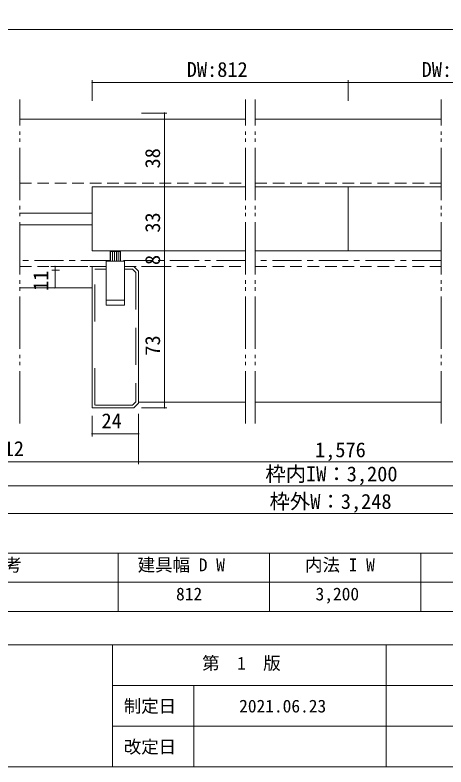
# Model space of a CAD drawing. Units: millimetres on the paper, enlarged 10 times, with parts at other scales. Extents: x -2000 to 2000, y -1385 to 1385.
# Drawn here: x -1357 to -617, y -1385 to -92 of the extents above; entities that cross this region are included whole.
import ezdxf
from ezdxf.enums import TextEntityAlignment as Align

# ---------------------------------------------------------------- set-up
doc = ezdxf.new("R2010")
doc.units = ezdxf.units.MM
doc.header["$LTSCALE"] = 10
for name, pattern in [('CHAIN1', [8, 5, -1, 1, -1]), ('DOUBLE_CHAIN2', [12.8, 9, -1, 0.6, -0.6, 0.6, -1]), ('USER2', [9.525, 6.35, -3.175]), ('USER9', [3, 2, -1])]:
    doc.linetypes.add(name, pattern=pattern)
doc.layers.add('1-1_0', color=7, linetype='Continuous', lineweight=20)
doc.layers.add('2-0', color=7, linetype='Continuous', lineweight=18)
doc.styles.add('ＭＳ ゴシック', font='')
doc.styles.get('ＭＳ ゴシック').set_extended_font_data('MS Gothic')

msp = doc.modelspace()

# ---------------------------------------------------------------- linework, layer by layer
at = {"layer": '1-1_0'}
for p, q in [((380, -117.5), (-1950, -117.5)), ((380, -117.5), (-1950, -117.5)), ((380, -1017.5), (-1950, -1017.5)), ((380, -1017.5), (-1950, -1017.5)), ((-1180, -1017.5), (-1180, -1117.5)), ((-920, -1017.5), (-920, -1117.5)), ((-660, -1017.5), (-660, -1117.5)), ((380, -1067.5), (-1950, -1067.5)), ((380, -1117.5), (-1950, -1117.5)), ((2000, -1175), (-2000, -1175)), ((-1190, -1175), (-1190, -1385)), ((-720, -1175), (-720, -1385)), ((2000, -1245), (-1190, -1245)), ((-1050, -1245), (-1050, -1385)), ((60, -1315), (-1190, -1315))]:
    msp.add_line(p, q, dxfattribs=at)
msp.add_lwpolyline([(-2000, -1385), (2000, -1385), (2000, 1385), (-2000, 1385)], close=True, dxfattribs=at)
at = {"layer": '2-0', "color": 4, "lineweight": 9}
for p, q in [((-1225.18, -240.06), (-1225.18, -204.5)), ((-785, -240.06), (-785, -204.5)), ((-785, -240.06), (-785, -204.5)), ((-1225.7, -208.66), (-1224.66, -208.66)), ((-785, -208.66), (-1225.18, -208.66)), ((-785.52, -208.66), (-784.48, -208.66)), ((-784.48, -208.66), (-785.52, -208.66)), ((-784.48, -208.66), (-785.52, -208.66)), ((-785.52, -208.66), (-784.48, -208.66)), ((-785, -208.66), (-344.82, -208.66)), ((-1140.18, -261.25), (-1096.44, -261.25)), ((-1140.18, -261.25), (-1096.44, -261.25)), ((-1138.1, -271.25), (-1096.44, -271.25)), ((-1100.61, -260.73), (-1100.61, -261.77)), ((-1100.61, -261.77), (-1100.61, -260.73)), ((-1100.61, -387.91), (-1100.61, -261.25)), ((-1100.61, -387.39), (-1100.61, -388.43)), ((-1100.61, -388.43), (-1100.61, -387.39)), ((-1140.18, -387.91), (-1096.44, -387.91)), ((-1138.1, -387.91), (-1096.44, -387.91)), ((-1100.61, -497.91), (-1100.61, -387.91)), ((-1140.18, -497.91), (-1096.44, -497.91)), ((-1140.18, -497.91), (-1096.44, -497.91)), ((-1100.61, -497.39), (-1100.61, -498.43)), ((-1100.61, -498.43), (-1100.61, -497.39)), ((-1100.61, -524.58), (-1100.61, -497.91)), ((-1288.81, -524.06), (-1288.81, -525.1)), ((-1288.81, -525.1), (-1288.81, -524.06)), ((-1288.79, -524.58), (-1288.79, -561.25)), ((-1140.18, -524.58), (-1096.44, -524.58)), ((-1140.18, -524.58), (-1096.44, -524.58)), ((-1100.61, -524.06), (-1100.61, -525.1)), ((-1100.61, -525.1), (-1100.61, -524.06)), ((-1100.61, -767.91), (-1100.61, -524.58)), ((-1288.81, -560.73), (-1288.81, -561.77)), ((-1288.81, -561.77), (-1288.81, -560.73)), ((-1140.18, -767.91), (-1096.44, -767.91)), ((-1100.61, -768.43), (-1100.61, -767.39)), ((-1225.18, -781.25), (-1225.18, -816.77)), ((-1225.18, -781.25), (-1225.18, -816.77)), ((-1145.18, -777.91), (-1145.18, -864.52)), ((-1145.18, -777.91), (-1145.18, -864.52)), ((-1225.7, -812.6), (-1224.66, -812.6)), ((-1224.66, -812.6), (-1225.7, -812.6)), ((-1145.18, -812.6), (-1225.18, -812.6)), ((-1224.66, -812.6), (-1145.7, -812.6)), ((-1144.66, -812.6), (-1145.7, -812.6)), ((-1145.7, -812.6), (-1144.66, -812.6)), ((-1490.31, -860.35), (-79.69, -860.35)), ((-1225.18, -860.35), (-1145.18, -860.35)), ((-79.69, -901.77), (-1490.31, -901.77)), ((-721.67, -949.06), (-1570.31, -949.06)), ((-848.33, -949.06), (0.31, -949.06))]:
    msp.add_line(p, q, dxfattribs=at)
at = {"layer": '2-0', "linetype": 'DOUBLE_CHAIN2', "lineweight": 20}
for p, q in [((-1349.16, -794.49), (-1349.16, -237.71)), ((-961.33, -794.49), (-961.33, -237.71)), ((-944.67, -794.49), (-944.67, -237.71)), ((-625.33, -794.49), (-625.33, -237.71))]:
    msp.add_line(p, q, dxfattribs=at)
at = {"layer": '2-0', "lineweight": 20}
for p, q in [((-961.33, -271.25), (-1349.16, -271.25)), ((-625.33, -271.25), (-944.67, -271.25)), ((-961.33, -387.91), (-1225.18, -387.91)), ((-961.33, -387.91), (-1101.13, -387.91)), ((-785, -387.91), (-944.67, -387.91)), ((-785, -387.91), (-785, -481.25)), ((-785, -387.91), (-625.33, -387.91)), ((-1225.18, -432.91), (-1349.16, -432.91)), ((-1225.18, -452.91), (-1349.16, -452.91)), ((-1193.35, -514.59), (-1193.35, -499.01)), ((-1190.02, -514.59), (-1190.02, -499.01)), ((-1186.69, -514.59), (-1186.69, -499.01)), ((-1183.35, -514.59), (-1183.35, -499.01)), ((-1180.02, -514.59), (-1180.02, -499.01)), ((-1176.69, -514.59), (-1176.69, -499.01)), ((-785, -497.91), (-625.33, -497.91)), ((-1201.01, -582.48), (-1201.01, -515.81)), ((-1169.35, -515.81), (-1201.01, -515.81)), ((-1169.35, -515.81), (-1169.35, -582.48)), ((-1232.59, -524.58), (-1296.2, -524.58)), ((-1225.18, -524.58), (-1201.01, -524.58)), ((-1201.01, -591.25), (-1201.01, -524.58)), ((-1169.35, -524.58), (-1169.35, -591.25)), ((-1225.18, -561.25), (-1349.16, -561.25)), ((-1201.01, -582.48), (-1169.35, -582.48)), ((-1201.01, -591.25), (-1169.35, -591.25)), ((-961.33, -757.91), (-1145.18, -757.91)), ((-625.33, -757.91), (-944.67, -757.91))]:
    msp.add_line(p, q, dxfattribs=at)
at = {"layer": '2-0', "linetype": 'USER9'}
for p, q in [((-1349.16, -381.25), (-961.33, -381.25)), ((-944.67, -381.25), (-625.33, -381.25)), ((-1349.16, -524.58), (-1201.01, -524.58)), ((-1169.35, -524.58), (-961.33, -524.58)), ((-944.67, -524.58), (-625.33, -524.58))]:
    msp.add_line(p, q, dxfattribs=at)
at = {"layer": '2-0', "linetype": 'CHAIN1', "lineweight": 20}
for p, q in [((-1194.23, -514.59), (-1349.16, -514.59)), ((-961.33, -514.59), (-1176.69, -514.59)), ((-625.33, -514.59), (-944.67, -514.59))]:
    msp.add_line(p, q, dxfattribs=at)
at = {"layer": '2-0', "linetype": 'USER2', "lineweight": 20}
for p, q in [((-1220.18, -619.25), (-1220.18, -529.58)), ((-1220.18, -529.58), (-1201.01, -529.58)), ((-1294.08, -531.25), (-1281.01, -531.25))]:
    msp.add_line(p, q, dxfattribs=at)
at = {"layer": '2-0', "lineweight": 20}
for points in [[(-961.33, -497.91), (-1225.18, -497.91), (-1225.18, -387.91)], [(-785, -404.58), (-785, -497.91), (-944.67, -497.91)], [(-1176.12, -515.81), (-1176.12, -499.01), (-1194.23, -499.01), (-1194.23, -515.81)], [(-1145.18, -532.91), (-1153.51, -524.58), (-1145.18, -532.91), (-1145.18, -759.58), (-1153.51, -767.91), (-1225.18, -767.91), (-1225.18, -524.58)], [(-1169.35, -524.58), (-1153.51, -524.58), (-1169.35, -524.58)]]:
    msp.add_lwpolyline(points, dxfattribs=at)
at = {"layer": '2-0', "linetype": 'USER2', "lineweight": 20}
msp.add_lwpolyline([(-1169.35, -529.58), (-1155.58, -529.58), (-1150.18, -534.98), (-1150.18, -757.51), (-1155.58, -762.91), (-1220.18, -762.91), (-1220.18, -673.25)], dxfattribs=at)
at = {"layer": '2-0', "color": 4, "lineweight": 9}
msp.add_lwpolyline([(-1145.18, -860.35), (-424.82, -860.35), (-344.82, -860.35)], dxfattribs=at)
for centre, start, end in [((-1225.18, -208.66), 180, 0), ((-785, -208.66), 0, 180), ((-785, -208.66), 0, 180), ((-785, -208.66), 180, 0), ((-785, -208.66), 180, 0), ((-1100.61, -261.25), 90, 270), ((-1100.61, -261.25), 270, 90), ((-1100.61, -387.91), 90, 270), ((-1100.61, -387.91), 270, 90), ((-1100.61, -497.91), 90, 270), ((-1100.61, -497.91), 270, 90), ((-1288.81, -524.58), 90, 270), ((-1288.81, -524.58), 270, 90), ((-1100.61, -524.58), 90, 270), ((-1100.61, -524.58), 270, 90), ((-1288.81, -561.25), 90, 270), ((-1288.81, -561.25), 270, 90), ((-1100.61, -767.91), 270, 90), ((-1225.18, -812.6), 0, 180), ((-1225.18, -812.6), 180, 0), ((-1145.18, -812.6), 0, 180), ((-1145.18, -812.6), 180, 0)]:
    msp.add_arc(centre, 0.521, start, end, dxfattribs=at)

# ---------------------------------------------------------------- texts
at = {"layer": '1-1_0', "style": 'ＭＳ ゴシック'}
for s, p in [('備\u3000\u3000\u3000\u3000\u3000\u3000考', (-1585.54, -1055.24)), ('建具幅 D W', (-1146.7, -1055.24)), ('内法 I W', (-859.13, -1055.24)), ('812', (-1080.81, -1105.25)), ('3,200', (-841.08, -1105.25)), ('第\u30001\u3000版', (-1035.97, -1224.21)), ('制定日', (-1170.61, -1297.92)), ('2021.06.23', (-972.4, -1297.92)), ('改定日', (-1170.61, -1367.92))]:
    msp.add_text(s, height=21.99, dxfattribs=at).set_placement(p, align=Align.BOTTOM_LEFT)
at = {"layer": '2-0', "style": 'ＭＳ ゴシック'}
for s, p in [('DW:812', (-1062.43, -206.58)), ('DW:812', (-658.79, -206.58)), ('24', (-1208.9, -810.52)), ('812', (-1394.48, -858.27)), ('1,576', (-842.03, -860.35)), ('枠内IW：3,200', (-927.41, -901.77)), ('枠外W：3,248', (-920.15, -949.06))]:
    msp.add_text(s, height=25.66, dxfattribs=at).set_placement(p, align=Align.BOTTOM_LEFT)
for s, p in [('38', (-1100.61, -356.22)), ('33', (-1100.61, -466.64)), ('8', (-1100.61, -522.22)), ('11', (-1292.85, -566.76)), ('73', (-1100.61, -677.97))]:
    msp.add_text(s, height=25.66, rotation=90, dxfattribs=at).set_placement(p, align=Align.BOTTOM_LEFT)

doc.saveas('drawing.dxf')
